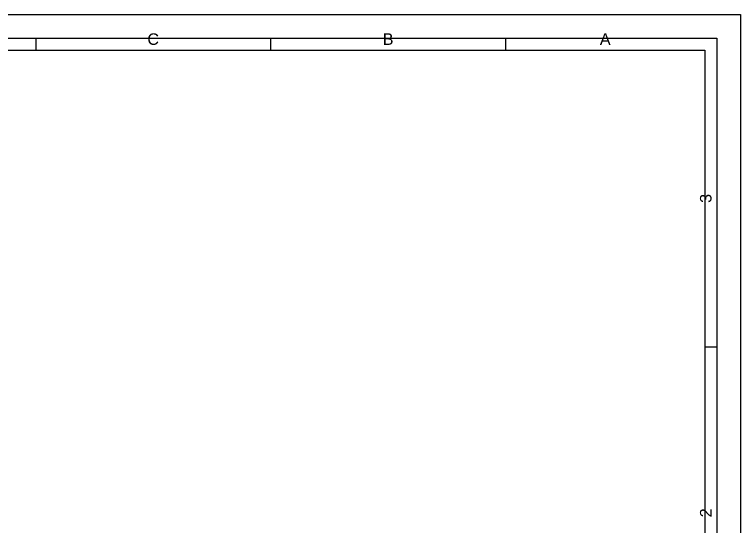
# Model space of a CAD drawing. Header units: millimetres. Extents: x 0 to 594, y 0 to 420.
# Drawn here: x 288.1 to 594, y 204.3 to 420 of the extents above; entities that cross this region are included whole.
import ezdxf
from ezdxf.enums import TextEntityAlignment as Align

# ---------------------------------------------------------------- set-up
doc = ezdxf.new("R2010")
doc.units = ezdxf.units.MM
doc.styles.add('ARIAL', font='arial.ttf')

msp = doc.modelspace()

# ---------------------------------------------------------------- linework, layer by layer
for p, q in [((297, 410), (297, 405)), ((396, 410), (396, 405)), ((495, 410), (495, 405)), ((579, 280), (584, 280))]:
    msp.add_line(p, q)
for points in [[(0, 420), (594, 420), (594, 0), (0, 0)], [(25, 410), (584, 410), (584, 10), (25, 10)], [(30, 405), (579, 405), (579, 15), (30, 15)]]:
    msp.add_lwpolyline(points, close=True)

# ---------------------------------------------------------------- texts
at = {"style": 'ARIAL'}
for s, p in [('C', (346.5, 405.75)), ('B', (445.5, 405.75)), ('A', (537, 405.75))]:
    msp.add_text(s, height=4.86, dxfattribs=at).set_placement(p, align=Align.BOTTOM_CENTER)
for s, p in [('3', (583.25, 342.5)), ('2', (583.25, 210))]:
    msp.add_text(s, height=4.86, rotation=90, dxfattribs=at).set_placement(p, align=Align.BOTTOM_CENTER)

doc.saveas('drawing.dxf')
